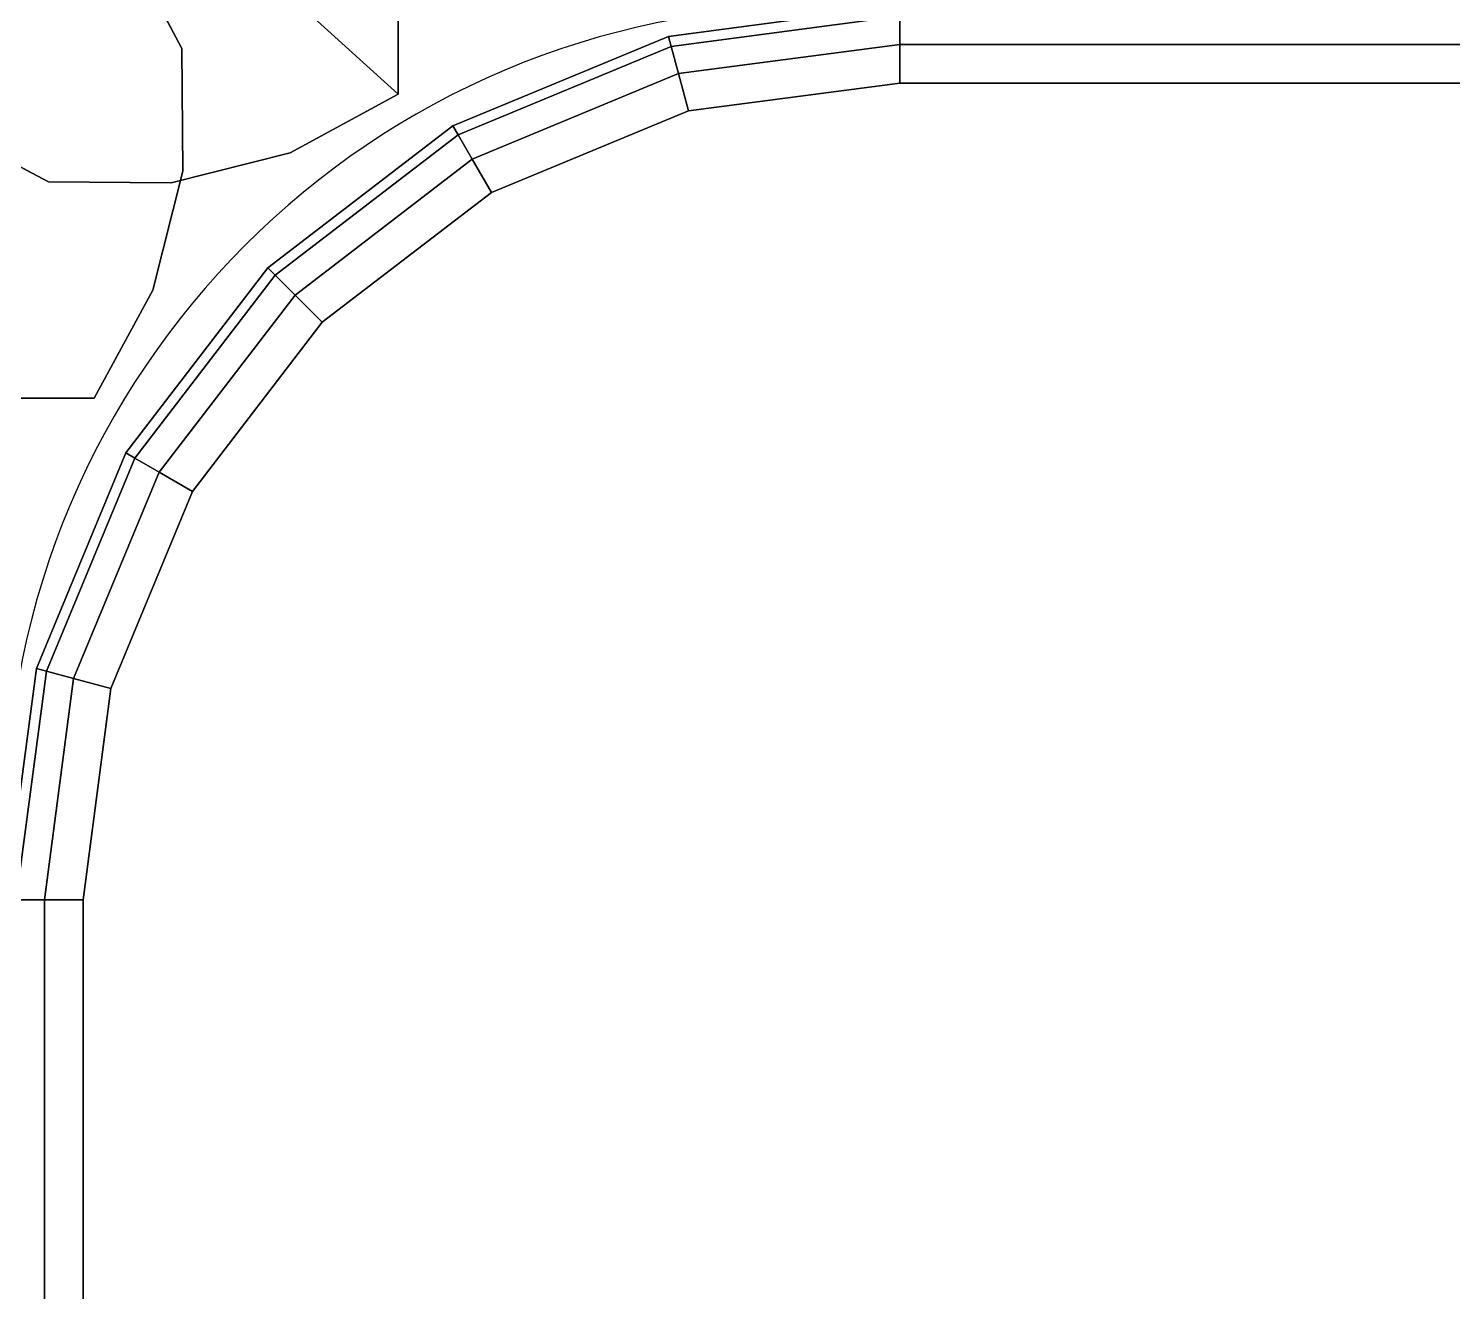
# Model space of a CAD drawing. Extents: x -170 to 1783, y -20 to 1205.
# Drawn here: x 72.373 to 74.553, y 1186.823 to 1188.756 of the extents above; entities that cross this region are included whole.
import ezdxf

# ---------------------------------------------------------------- set-up
doc = ezdxf.new("R2010")
doc.units = 0
doc.header["$LTSCALE"] = 96
doc.header["$MEASUREMENT"] = 0
for name, color, linetype in [('A-FURN-3-PANEL-TRIM', 7, 'Continuous'), ('A-FURN-3-WKSF-TOP', 7, 'Continuous'), ('A-FURN-3-WKSF-TRIM', 7, 'Continuous'), ('A-FURN-P-WKSF', 7, 'Continuous'), ('MAIN_PANEL', 7, 'Continuous'), ('MAIN_WKSURF', 7, 'Continuous')]:
    doc.layers.add(name, color=color, linetype=linetype)

# ---------------------------------------------------------------- blocks, each defined once
blk = doc.blocks.new('EC-EFP-456')
at = {"layer": 'A-FURN-3-PANEL-TRIM', "color": 60, "linetype": 'Continuous'}
for points, invisible_edges in [([(0.6, -0.1348, 3.5747), (0.6, 1.6815, 3.5747), (0.1, 1.6815, 3.5747), (0.1, 0.3185, 3.5747)], 10), ([(0.6, -0.1348, 4.2397), (0.1, 0.3185, 4.2397), (0.1, 1.6815, 4.2397), (0.6, 1.6815, 4.2397)], 5), ([(0.0361, 0.0847, 3.5747), (0.6, -0.1348, 3.5747), (0.1, 0.3185, 3.5747), (0.0837, 0.1973, 3.5747)], 3), ([(0.0361, 0.0847, 4.2397), (0.0837, 0.1973, 4.2397), (0.1, 0.3185, 4.2397), (0.6, -0.1348, 4.2397)], 12), ([(0.0361, 0.0847, 3.8013), (0.0837, 0.1973, 3.8013), (0.1, 0.3185, 3.8013), (0.6, -0.1348, 3.8013)], 12), ([(0.0361, 0.0847, 4.013), (0.6, -0.1348, 4.013), (0.1, 0.3185, 4.013), (0.0837, 0.1973, 4.013)], 3), ([(-0.0735, -0.1159, 3.5747), (0.6, -0.1348, 3.5747), (0.0361, 0.0847, 3.5747), (-0.0395, -0.0114, 3.5747)], 3), ([(-0.0735, -0.1159, 4.2397), (-0.0395, -0.0114, 4.2397), (0.0361, 0.0847, 4.2397), (0.6, -0.1348, 4.2397)], 12), ([(-0.0735, -0.1159, 3.8013), (-0.0395, -0.0114, 3.8013), (0.0361, 0.0847, 3.8013), (0.6, -0.1348, 3.8013)], 12), ([(-0.0735, -0.1159, 4.013), (0.6, -0.1348, 4.013), (0.0361, 0.0847, 4.013), (-0.0395, -0.0114, 4.013)], 3), ([(0.065, -0.269, 3.5747), (0.6, -0.1348, 3.5747), (-0.0735, -0.1159, 3.5747), (-0.0322, -0.2178, 3.5747)], 3), ([(0.065, -0.269, 4.2397), (-0.0322, -0.2178, 4.2397), (-0.0735, -0.1159, 4.2397), (0.6, -0.1348, 4.2397)], 12), ([(0.065, -0.269, 3.8013), (-0.0322, -0.2178, 3.8013), (-0.0735, -0.1159, 3.8013), (0.6, -0.1348, 3.8013)], 12), ([(0.065, -0.269, 4.013), (0.6, -0.1348, 4.013), (-0.0735, -0.1159, 4.013), (-0.0322, -0.2178, 4.013)], 3), ([(0.4351, -0.2249, 3.5747), (0.6, -0.1348, 3.5747), (0.065, -0.269, 3.5747), (0.2529, -0.2706, 3.5747)], 2), ([(0.4351, -0.2249, 4.2397), (0.2529, -0.2706, 4.2397), (0.065, -0.269, 4.2397), (0.6, -0.1348, 4.2397)], 4), ([(0.4351, -0.2249, 3.8013), (0.2529, -0.2706, 3.8013), (0.065, -0.269, 3.8013), (0.6, -0.1348, 3.8013)], 4), ([(0.4351, -0.2249, 4.013), (0.6, -0.1348, 4.013), (0.065, -0.269, 4.013), (0.2529, -0.2706, 4.013)], 2)]:
    blk.add_3dface(points, dxfattribs=dict(at, invisible_edges=invisible_edges))
for points in [[(0.6, 1.6815, 3.5747), (0.6, -0.1348, 3.5747), (0.6, -0.1348, 4.2397), (0.6, 1.6815, 4.2397)], [(0.6, -0.1348, 3.8013), (0.1, 0.3185, 3.8013), (0.1, 0.3185, 4.013), (0.6, -0.1348, 4.013)], [(0.6, -0.1348, 4.013), (0.4351, -0.2249, 4.013), (0.4351, -0.2249, 4.2397), (0.6, -0.1348, 4.2397)], [(0.6, -0.1348, 3.5747), (0.4351, -0.2249, 3.5747), (0.4351, -0.2249, 3.8013), (0.6, -0.1348, 3.8013)], [(0.065, -0.269, 4.013), (-0.0322, -0.2178, 4.013), (-0.0322, -0.2178, 4.2397), (0.065, -0.269, 4.2397)], [(0.065, -0.269, 3.5747), (-0.0322, -0.2178, 3.5747), (-0.0322, -0.2178, 3.8013), (0.065, -0.269, 3.8013)], [(0.4351, -0.2249, 4.013), (0.2529, -0.2706, 4.013), (0.2529, -0.2706, 4.2397), (0.4351, -0.2249, 4.2397)], [(0.4351, -0.2249, 3.5747), (0.2529, -0.2706, 3.5747), (0.2529, -0.2706, 3.8013), (0.4351, -0.2249, 3.8013)], [(0.2529, -0.2706, 4.013), (0.065, -0.269, 4.013), (0.065, -0.269, 4.2397), (0.2529, -0.2706, 4.2397)], [(0.2529, -0.2706, 3.5747), (0.065, -0.269, 3.5747), (0.065, -0.269, 3.8013), (0.2529, -0.2706, 3.8013)]]:
    blk.add_3dface(points, dxfattribs=at)
blk = doc.blocks.new('EC-EFN-456')
at = {"layer": 'A-FURN-3-PANEL-TRIM', "color": 60, "linetype": 'Continuous'}
for points in [[(47.4, -0.1348, 3.8013), (47.4, 0.3185, 3.8013), (47.4, 0.3185, 4.013), (47.4, -0.1348, 4.013)], [(47.5649, -0.2249, 3.8013), (47.4, -0.1348, 3.8013), (47.4, -0.1348, 4.013), (47.5649, -0.2249, 4.013)], [(48.0322, -0.2178, 3.8013), (47.935, -0.269, 3.8013), (47.935, -0.269, 4.013), (48.0322, -0.2178, 4.013)], [(47.7471, -0.2706, 3.8013), (47.5649, -0.2249, 3.8013), (47.5649, -0.2249, 4.013), (47.7471, -0.2706, 4.013)], [(47.935, -0.269, 3.8013), (47.7471, -0.2706, 3.8013), (47.7471, -0.2706, 4.013), (47.935, -0.269, 4.013)]]:
    blk.add_3dface(points, dxfattribs=at)
for points, invisible_edges in [([(47.9, 0.3185, 3.8013), (47.4, -0.1348, 3.8013), (47.9639, 0.0847, 3.8013), (47.9163, 0.1973, 3.8013)], 3), ([(47.9, 0.3185, 4.013), (47.9163, 0.1973, 4.013), (47.9639, 0.0847, 4.013), (47.4, -0.1348, 4.013)], 12), ([(47.9, 0.3185, 3.8013), (47.4, 0.3185, 3.8013), (47.4, -0.1348, 3.8013)], 12), ([(47.4, -0.1348, 4.013), (47.4, 0.3185, 4.013), (47.9, 0.3185, 4.013)], 12), ([(47.9639, 0.0847, 3.8013), (47.4, -0.1348, 3.8013), (48.0735, -0.1159, 3.8013), (48.0395, -0.0114, 3.8013)], 3), ([(47.9639, 0.0847, 4.013), (48.0395, -0.0114, 4.013), (48.0735, -0.1159, 4.013), (47.4, -0.1348, 4.013)], 12), ([(48.0735, -0.1159, 3.8013), (47.4, -0.1348, 3.8013), (47.935, -0.269, 3.8013), (48.0322, -0.2178, 3.8013)], 3), ([(48.0735, -0.1159, 4.013), (48.0322, -0.2178, 4.013), (47.935, -0.269, 4.013), (47.4, -0.1348, 4.013)], 12), ([(47.935, -0.269, 3.8013), (47.4, -0.1348, 3.8013), (47.5649, -0.2249, 3.8013), (47.7471, -0.2706, 3.8013)], 1), ([(47.935, -0.269, 4.013), (47.7471, -0.2706, 4.013), (47.5649, -0.2249, 4.013), (47.4, -0.1348, 4.013)], 8)]:
    blk.add_3dface(points, dxfattribs=dict(at, invisible_edges=invisible_edges))
blk = doc.blocks.new('EC-WYC-64-2424-T')
at = {"layer": 'A-FURN-3-WKSF-TOP', "color": 60, "linetype": 'Continuous'}
for points, invisible_edges in [([(26.9099, -26.9099, 29), (0.743, -0.2855, 29), (1.0445, -0.1606, 29), (1.368, -0.118, 29)], 9), ([(26.9099, -26.9099, 27.75), (1.368, -0.118, 27.75), (1.0445, -0.1606, 27.75), (0.743, -0.2855, 27.75)], 9), ([(1.368, -0.118, 29), (19.9334, -0.118, 29), (20.1772, -0.142, 29), (34.22, -23.882, 29)], 12), ([(1.368, -0.118, 29), (34.22, -23.882, 29), (32.8706, -23.9704, 29), (31.5443, -24.2343, 29)], 9), ([(29.051, -25.267, 29), (1.368, -0.118, 29), (31.5443, -24.2343, 29), (30.2638, -24.6689, 29)], 3), ([(1.368, -0.118, 29), (29.051, -25.267, 29), (27.9266, -26.0183, 29), (26.9099, -26.9099, 29)], 9), ([(1.368, -0.118, 27.75), (26.9099, -26.9099, 27.75), (27.9266, -26.0183, 27.75), (29.051, -25.267, 27.75)], 9), ([(29.051, -25.267, 27.75), (30.2638, -24.6689, 27.75), (31.5443, -24.2343, 27.75), (1.368, -0.118, 27.75)], 12), ([(1.368, -0.118, 27.75), (31.5443, -24.2343, 27.75), (32.8706, -23.9704, 27.75), (34.22, -23.882, 27.75)], 9), ([(1.368, -0.118, 27.75), (34.22, -23.882, 27.75), (20.1772, -0.142, 27.75), (19.9334, -0.118, 27.75)], 3), ([(0.2855, -0.743, 29), (0.4841, -0.4841, 29), (0.743, -0.2855, 29), (26.9099, -26.9099, 29)], 12), ([(0.2855, -0.743, 27.75), (26.9099, -26.9099, 27.75), (0.743, -0.2855, 27.75), (0.4841, -0.4841, 27.75)], 3), ([(26.9099, -26.9099, 29), (0.118, -1.368, 29), (0.1606, -1.0445, 29), (0.2855, -0.743, 29)], 9), ([(26.9099, -26.9099, 27.75), (0.2855, -0.743, 27.75), (0.1606, -1.0445, 27.75), (0.118, -1.368, 27.75)], 9), ([(0.118, -1.368, 29), (26.9099, -26.9099, 29), (26.0183, -27.9266, 29), (25.267, -29.051, 29)], 9), ([(25.267, -29.051, 29), (24.6689, -30.2638, 29), (24.2343, -31.5443, 29), (0.118, -1.368, 29)], 12), ([(0.118, -1.368, 29), (24.2343, -31.5443, 29), (23.9704, -32.8706, 29), (23.882, -34.22, 29)], 9), ([(0.118, -1.368, 29), (23.882, -34.22, 29), (0.142, -20.2252, 29), (0.118, -19.9814, 29)], 3), ([(0.118, -1.368, 27.75), (0.118, -19.9814, 27.75), (0.142, -20.2252, 27.75), (23.882, -34.22, 27.75)], 12), ([(0.118, -1.368, 27.75), (23.882, -34.22, 27.75), (23.9704, -32.8706, 27.75), (24.2343, -31.5443, 27.75)], 9), ([(25.267, -29.051, 27.75), (0.118, -1.368, 27.75), (24.2343, -31.5443, 27.75), (24.6689, -30.2638, 27.75)], 3), ([(0.118, -1.368, 27.75), (25.267, -29.051, 27.75), (26.0183, -27.9266, 27.75), (26.9099, -26.9099, 27.75)], 9)]:
    blk.add_3dface(points, dxfattribs=dict(at, invisible_edges=invisible_edges))
at = {"layer": 'A-FURN-3-WKSF-TRIM', "color": 40, "linetype": 'Continuous'}
for points in [[(1.018, -0.0619, 28.941), (1.0139, -0.0466, 28.882), (1.368, 0, 28.882), (1.368, -0.0158, 28.941)], [(1.0139, -0.0466, 28.882), (1.0139, -0.0466, 27.868), (1.368, 0, 27.868), (1.368, 0, 28.882)], [(1.0139, -0.0466, 27.868), (1.018, -0.0619, 27.809), (1.368, -0.0158, 27.809), (1.368, 0, 27.868)], [(1.0292, -0.1036, 28.9842), (1.018, -0.0619, 28.941), (1.368, -0.0158, 28.941), (1.368, -0.059, 28.9842)], [(1.018, -0.0619, 27.809), (1.0292, -0.1036, 27.7658), (1.368, -0.059, 27.7658), (1.368, -0.0158, 27.809)], [(1.368, -0.0158, 27.809), (1.368, -0.059, 27.7658), (19.9334, -0.059, 27.7658), (19.9334, -0.0158, 27.809)], [(1.368, -0.059, 28.9842), (1.368, -0.0158, 28.941), (19.9334, -0.0158, 28.941), (19.9334, -0.059, 28.9842)], [(0.6919, -0.197, 28.941), (0.684, -0.1833, 28.882), (1.0139, -0.0466, 28.882), (1.018, -0.0619, 28.941)], [(0.684, -0.1833, 28.882), (0.684, -0.1833, 27.868), (1.0139, -0.0466, 27.868), (1.0139, -0.0466, 28.882)], [(0.684, -0.1833, 27.868), (0.6919, -0.197, 27.809), (1.018, -0.0619, 27.809), (1.0139, -0.0466, 27.868)], [(0.7135, -0.2344, 28.9842), (0.6919, -0.197, 28.941), (1.018, -0.0619, 28.941), (1.0292, -0.1036, 28.9842)], [(0.6919, -0.197, 27.809), (0.7135, -0.2344, 27.7658), (1.0292, -0.1036, 27.7658), (1.018, -0.0619, 27.809)], [(1.0445, -0.1606, 29), (1.0292, -0.1036, 28.9842), (1.368, -0.059, 28.9842), (1.368, -0.118, 29)], [(1.0292, -0.1036, 27.7658), (1.0445, -0.1606, 27.75), (1.368, -0.118, 27.75), (1.368, -0.059, 27.7658)], [(1.368, -0.059, 27.7658), (1.368, -0.118, 27.75), (19.9334, -0.118, 27.75), (19.9334, -0.059, 27.7658)], [(1.368, -0.118, 29), (1.368, -0.059, 28.9842), (19.9334, -0.059, 28.9842), (19.9334, -0.118, 29)], [(0.743, -0.2855, 29), (0.7135, -0.2344, 28.9842), (1.0292, -0.1036, 28.9842), (1.0445, -0.1606, 29)], [(0.7135, -0.2344, 27.7658), (0.743, -0.2855, 27.75), (1.0445, -0.1606, 27.75), (1.0292, -0.1036, 27.7658)], [(0.4119, -0.4119, 28.941), (0.4007, -0.4007, 28.882), (0.684, -0.1833, 28.882), (0.6919, -0.197, 28.941)], [(0.4007, -0.4007, 28.882), (0.4007, -0.4007, 27.868), (0.684, -0.1833, 27.868), (0.684, -0.1833, 28.882)], [(0.4007, -0.4007, 27.868), (0.4119, -0.4119, 27.809), (0.6919, -0.197, 27.809), (0.684, -0.1833, 27.868)], [(0.4424, -0.4424, 28.9842), (0.4119, -0.4119, 28.941), (0.6919, -0.197, 28.941), (0.7135, -0.2344, 28.9842)], [(0.4119, -0.4119, 27.809), (0.4424, -0.4424, 27.7658), (0.7135, -0.2344, 27.7658), (0.6919, -0.197, 27.809)], [(0.4841, -0.4841, 29), (0.4424, -0.4424, 28.9842), (0.7135, -0.2344, 28.9842), (0.743, -0.2855, 29)], [(0.4424, -0.4424, 27.7658), (0.4841, -0.4841, 27.75), (0.743, -0.2855, 27.75), (0.7135, -0.2344, 27.7658)], [(0.197, -0.6919, 28.941), (0.1833, -0.684, 28.882), (0.4007, -0.4007, 28.882), (0.4119, -0.4119, 28.941)], [(0.1833, -0.684, 28.882), (0.1833, -0.684, 27.868), (0.4007, -0.4007, 27.868), (0.4007, -0.4007, 28.882)], [(0.1833, -0.684, 27.868), (0.197, -0.6919, 27.809), (0.4119, -0.4119, 27.809), (0.4007, -0.4007, 27.868)], [(0.2344, -0.7135, 28.9842), (0.197, -0.6919, 28.941), (0.4119, -0.4119, 28.941), (0.4424, -0.4424, 28.9842)], [(0.197, -0.6919, 27.809), (0.2344, -0.7135, 27.7658), (0.4424, -0.4424, 27.7658), (0.4119, -0.4119, 27.809)], [(0.2855, -0.743, 29), (0.2344, -0.7135, 28.9842), (0.4424, -0.4424, 28.9842), (0.4841, -0.4841, 29)], [(0.2344, -0.7135, 27.7658), (0.2855, -0.743, 27.75), (0.4841, -0.4841, 27.75), (0.4424, -0.4424, 27.7658)], [(0.0619, -1.018, 28.941), (0.0466, -1.0139, 28.882), (0.1833, -0.684, 28.882), (0.197, -0.6919, 28.941)], [(0.0466, -1.0139, 28.882), (0.0466, -1.0139, 27.868), (0.1833, -0.684, 27.868), (0.1833, -0.684, 28.882)], [(0.0466, -1.0139, 27.868), (0.0619, -1.018, 27.809), (0.197, -0.6919, 27.809), (0.1833, -0.684, 27.868)], [(0.1036, -1.0292, 28.9842), (0.0619, -1.018, 28.941), (0.197, -0.6919, 28.941), (0.2344, -0.7135, 28.9842)], [(0.0619, -1.018, 27.809), (0.1036, -1.0292, 27.7658), (0.2344, -0.7135, 27.7658), (0.197, -0.6919, 27.809)], [(0.1606, -1.0445, 29), (0.1036, -1.0292, 28.9842), (0.2344, -0.7135, 28.9842), (0.2855, -0.743, 29)], [(0.1036, -1.0292, 27.7658), (0.1606, -1.0445, 27.75), (0.2855, -0.743, 27.75), (0.2344, -0.7135, 27.7658)], [(0.0158, -1.368, 28.941), (0, -1.368, 28.882), (0.0466, -1.0139, 28.882), (0.0619, -1.018, 28.941)], [(0, -1.368, 28.882), (0, -1.368, 27.868), (0.0466, -1.0139, 27.868), (0.0466, -1.0139, 28.882)], [(0, -1.368, 27.868), (0.0158, -1.368, 27.809), (0.0619, -1.018, 27.809), (0.0466, -1.0139, 27.868)], [(0.059, -1.368, 28.9842), (0.0158, -1.368, 28.941), (0.0619, -1.018, 28.941), (0.1036, -1.0292, 28.9842)], [(0.0158, -1.368, 27.809), (0.059, -1.368, 27.7658), (0.1036, -1.0292, 27.7658), (0.0619, -1.018, 27.809)], [(0.118, -1.368, 29), (0.059, -1.368, 28.9842), (0.1036, -1.0292, 28.9842), (0.1606, -1.0445, 29)], [(0.059, -1.368, 27.7658), (0.118, -1.368, 27.75), (0.1606, -1.0445, 27.75), (0.1036, -1.0292, 27.7658)], [(0.059, -19.9814, 28.9842), (0.0158, -19.9814, 28.941), (0.0158, -1.368, 28.941), (0.059, -1.368, 28.9842)], [(0.0158, -19.9814, 27.809), (0.059, -19.9814, 27.7658), (0.059, -1.368, 27.7658), (0.0158, -1.368, 27.809)], [(0.118, -19.9814, 29), (0.059, -19.9814, 28.9842), (0.059, -1.368, 28.9842), (0.118, -1.368, 29)], [(0.059, -19.9814, 27.7658), (0.118, -19.9814, 27.75), (0.118, -1.368, 27.75), (0.059, -1.368, 27.7658)]]:
    blk.add_3dface(points, dxfattribs=at)
at = {"layer": 'A-FURN-P-WKSF', "color": 7, "linetype": 'Continuous'}
blk.add_arc((1.25, -1.25), 1.25, 90, 180, dxfattribs=at)

msp = doc.modelspace()

# ---------------------------------------------------------------- block references
at = {"layer": 'MAIN_PANEL', "color": 47, "linetype": 'Continuous'}
msp.add_blockref('EC-EFP-456', (72.33896, 1188.78997), dxfattribs=at)
at = {"layer": 'MAIN_PANEL', "color": 47, "linetype": 'Continuous', "rotation": 90}
msp.add_blockref('EC-EFN-456', (72.33896, 1140.78997), dxfattribs=at)
at = {"layer": 'MAIN_WKSURF', "color": 47, "linetype": 'Continuous'}
msp.add_blockref('EC-WYC-64-2424-T', (72.33896, 1188.78997), dxfattribs=at)

doc.saveas('drawing.dxf')
